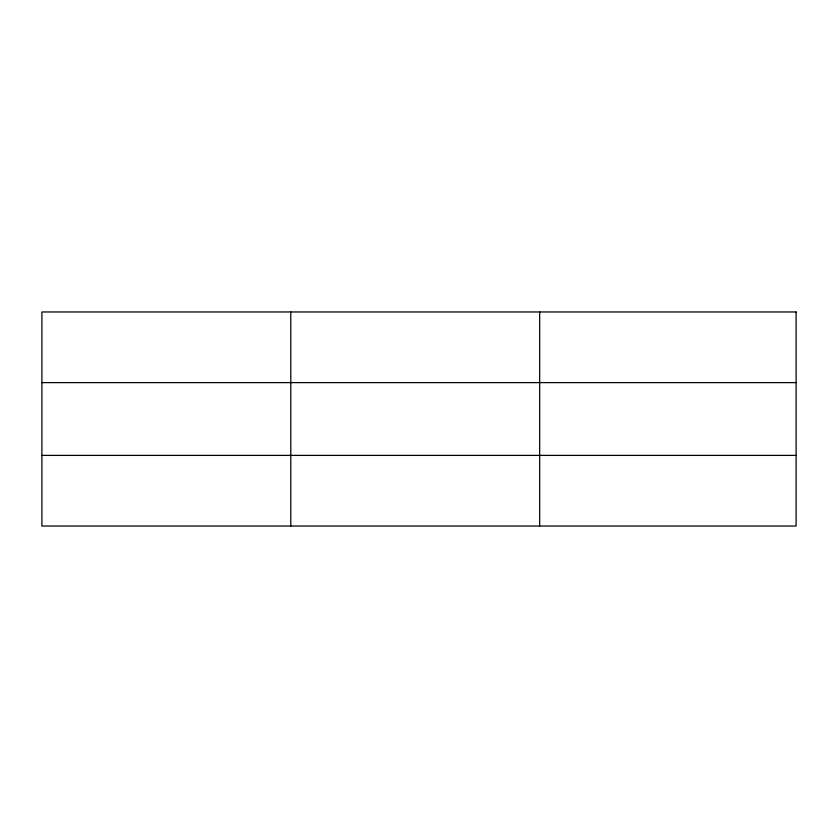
<?xml version="1.0" encoding="UTF-8"?>
<svg xmlns="http://www.w3.org/2000/svg" width="838" height="838" viewBox="0 0 838 838"><rect width="100%" height="100%" fill="white"/><g stroke="black" fill="none" stroke-linecap="round" stroke-linejoin="round"><path stroke-width="1.26" d="M290.786 526.034L290.786 311.966M539.672 526.034L539.672 311.966M41.9 382.61L796.1 382.61M41.9 455.39L796.1 455.39M796.1 311.966L796.1 526.034L41.9 526.034L41.9 311.966L796.1 311.966"/></g></svg>
